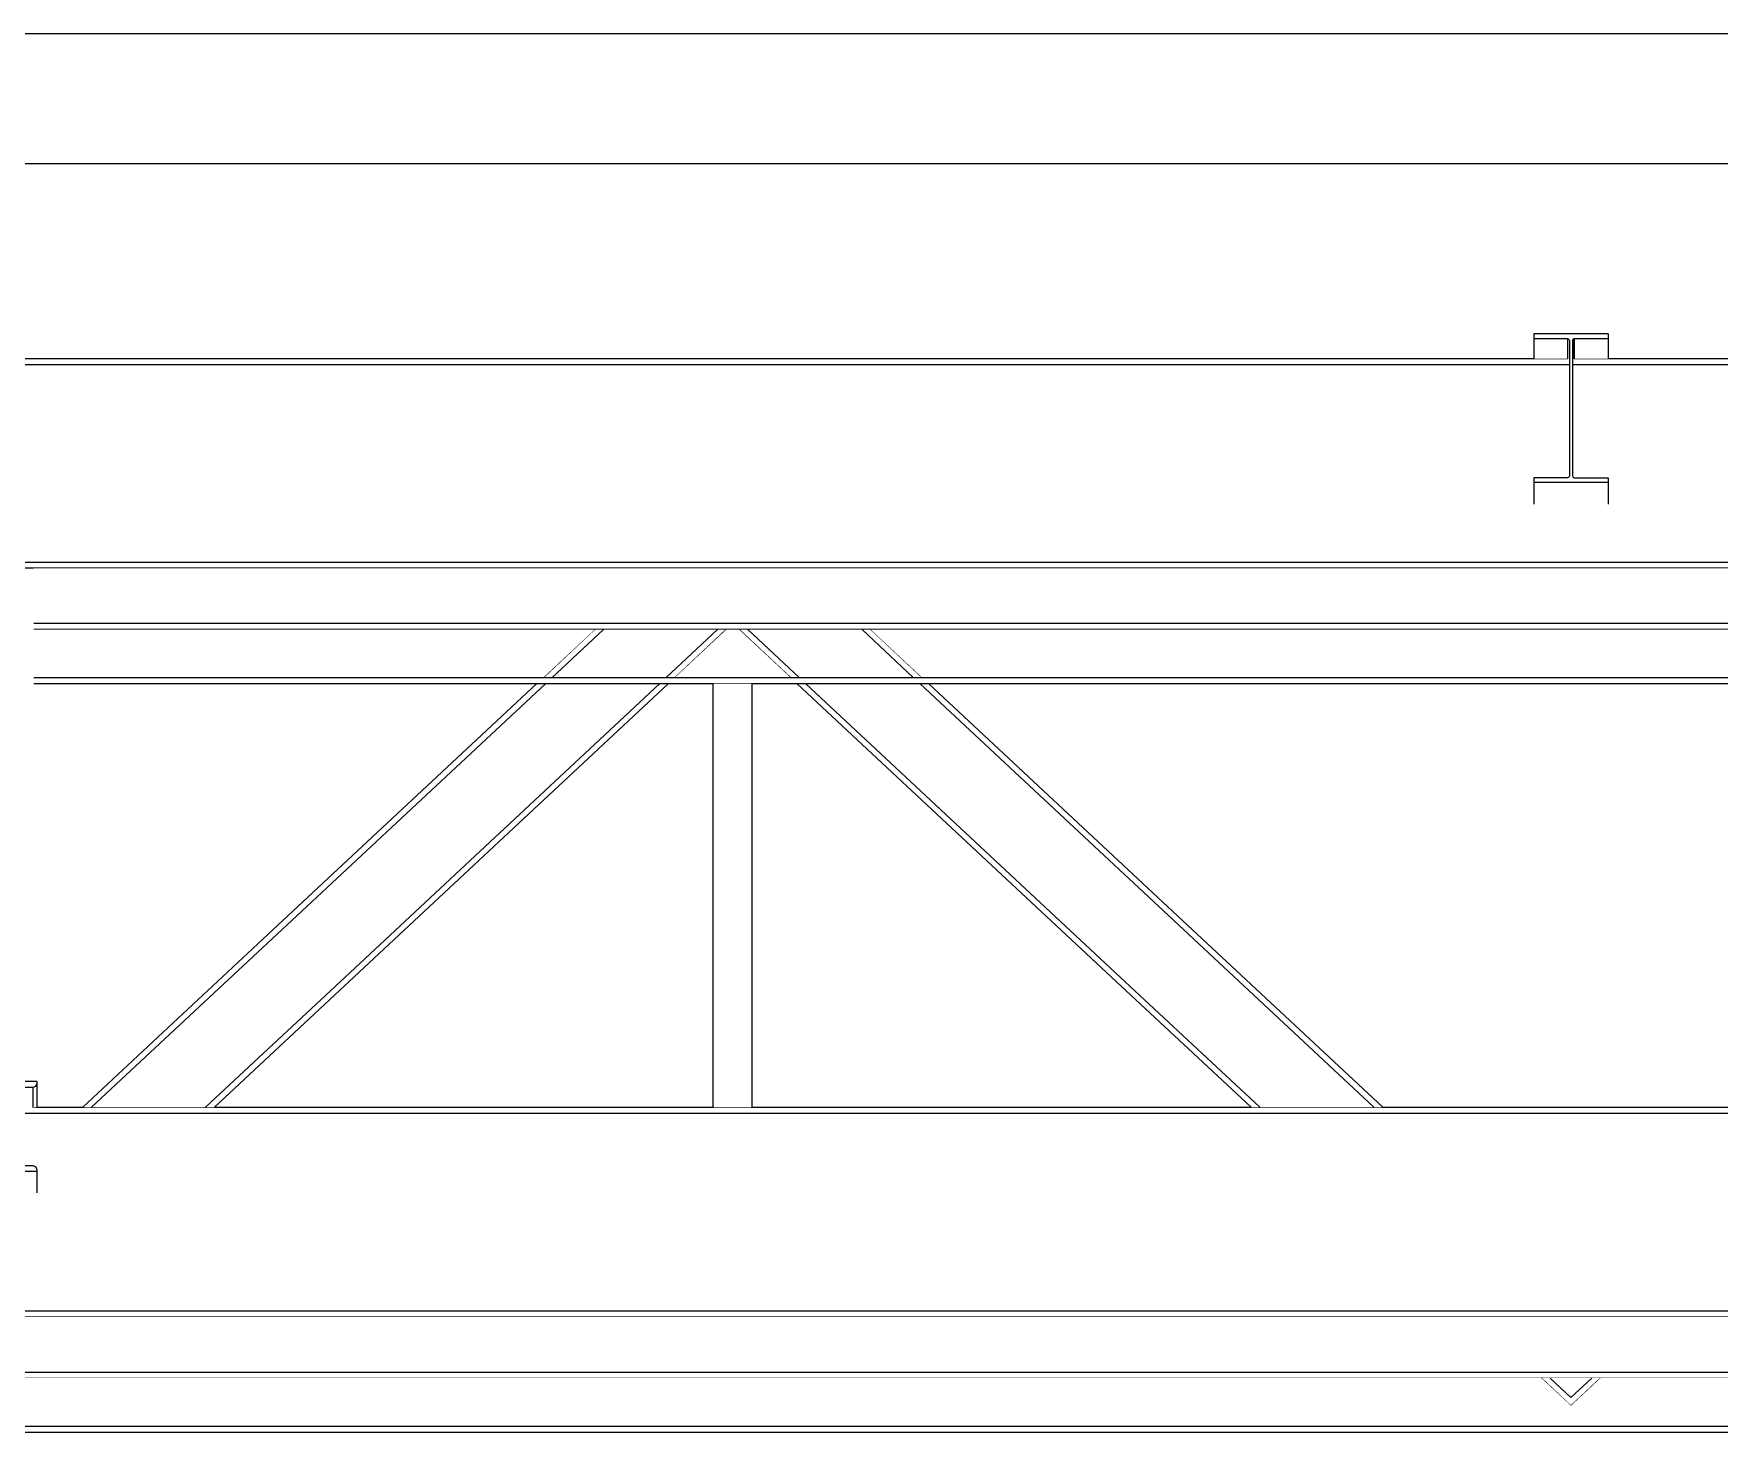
# Model space of a CAD drawing. Extents: x -3080 to 28500, y -1326 to 31609.
# Drawn here: x 16123.2 to 16404.8, y 28380.8 to 28614.3 of the extents above; entities that cross this region are included whole.
import ezdxf
from ezdxf.xclip import XClip

# ---------------------------------------------------------------- set-up
doc = ezdxf.new("R2010")
doc.units = 0
doc.header["$LTSCALE"] = 100
doc.header["$XCLIPFRAME"] = 2
doc.linetypes.add('188K-SM-07-F10-MECH-CR PIPE-Y2257103$0$X-S-FAB_SL ALL$0$Wipeout_Contour', pattern=[1, 0, -1])
for name, color, linetype in [('0-xref', 8, 'Continuous'), ('188K-SM-07-F10-MECH-CR PIPE-Y2257103$0$X-S-FAB_SL ALL$0$A-ROOF', 7, 'Continuous'), ('188K-SM-07-F10-MECH-CR PIPE-Y2257103$0$X-S-FAB_SL ALL$0$ASP_1', 1, 'Continuous'), ('188K-SM-07-F10-MECH-CR PIPE-Y2257103$0$X-S-FAB_SL ALL$0$Hattch', 7, 'Continuous'), ('188K-SM-07-F10-MECH-CR PIPE-Y2257103$0$X-S-FAB_SL ALL$0$S-TRUSS', 7, 'Continuous')]:
    doc.layers.add(name, color=color, linetype=linetype)

# ---------------------------------------------------------------- blocks, each defined once
blk = doc.blocks.new('188K-SM-07-F10-MECH-CR PIPE-Y2257103$0$X-S-FAB_SL ALL$0$剖面元素_439_3', base_point=(23061.26, -8263.06))
at = {"layer": '188K-SM-07-F10-MECH-CR PIPE-Y2257103$0$X-S-FAB_SL ALL$0$A-ROOF', "color": 6, "lineweight": 0}
blk.add_line((47418.76, -5979.5), (38233.76, -5979.5), dxfattribs=at)
at = {"color": 254, "linetype": '188K-SM-07-F10-MECH-CR PIPE-Y2257103$0$X-S-FAB_SL ALL$0$Wipeout_Contour', "lineweight": 0, "ltscale": 3803858.743980569}
blk.add_wipeout([(38233.76, -6001.22), (38233.76, -6029.83), (38595.06, -6029.83), (38595.06, -6029.64), (38607.46, -6029.64), (38607.46, -6029.83), (39003.81, -6029.83), (39003.81, -6029.71), (39038.81, -6029.71), (39038.81, -6029.83), (39435.06, -6029.83), (39435.06, -6029.64), (39447.46, -6029.64), (39447.46, -6029.83), (39843.76, -6029.83), (39843.76, -6029.71), (39878.76, -6029.71), (39878.76, -6029.83), (40275.06, -6029.83), (40275.06, -6029.64), (40287.46, -6029.64), (40287.46, -6029.83), (40683.76, -6029.83), (40683.76, -6029.71), (40718.76, -6029.71), (40718.76, -6029.83), (41115.06, -6029.83), (41115.06, -6029.64), (41127.46, -6029.64), (41127.46, -6029.83), (41523.76, -6029.83), (41523.76, -6029.71), (41558.76, -6029.71), (41558.76, -6029.83), (41955.06, -6029.83), (41955.06, -6029.64), (41967.46, -6029.64), (41967.46, -6029.83), (42363.76, -6029.83), (42363.76, -6029.71), (42398.76, -6029.71), (42398.76, -6029.83), (42795.06, -6029.83), (42795.06, -6029.64), (42807.46, -6029.64), (42807.46, -6029.83), (43203.76, -6029.83), (43203.76, -6029.71), (43238.76, -6029.71), (43238.76, -6029.83), (43635.06, -6029.83), (43635.06, -6029.64), (43647.46, -6029.64), (43647.46, -6029.83), (44043.76, -6029.83), (44043.76, -6029.71), (44078.76, -6029.71), (44078.76, -6029.83), (44475.06, -6029.83), (44475.06, -6029.64), (44487.46, -6029.64), (44487.46, -6029.83), (44883.76, -6029.83), (44883.76, -6029.71), (44918.76, -6029.71), (44918.76, -6029.83), (45315.06, -6029.83), (45315.06, -6029.64), (45327.46, -6029.64), (45327.46, -6029.83), (45723.76, -6029.83), (45723.76, -6029.71), (45758.76, -6029.71), (45758.76, -6029.83), (46155.06, -6029.83), (46155.06, -6029.64), (46167.46, -6029.64), (46167.46, -6029.83), (46563.76, -6029.83), (46563.76, -6029.71), (46598.76, -6029.71), (46598.76, -6029.83), (46995.06, -6029.83), (46995.06, -6029.64), (47007.46, -6029.64), (47007.46, -6029.83), (47376.26, -6029.83), (47376.26, -6001.22)], dxfattribs=at).dxf.layer = '188K-SM-07-F10-MECH-CR PIPE-Y2257103$0$X-S-FAB_SL ALL$0$Hattch'
at = {"layer": '188K-SM-07-F10-MECH-CR PIPE-Y2257103$0$X-S-FAB_SL ALL$0$A-ROOF', "color": 6, "lineweight": 0}
blk.add_line((47418.76, -6001.22), (38233.76, -6001.22), dxfattribs=at)
blk = doc.blocks.new('188K-SM-07-F10-MECH-CR PIPE-Y2257103$0$X-S-FAB_SL ALL$0$剖面元素_739_3', base_point=(23061.26, -8263.06))
at = {"color": 254, "linetype": '188K-SM-07-F10-MECH-CR PIPE-Y2257103$0$X-S-FAB_SL ALL$0$Wipeout_Contour', "lineweight": 0, "ltscale": 318389.983658}
blk.add_wipeout([(39038.81, -6034.78), (39441.01, -6034.78), (39441.01, -6034.09), (39440.93, -6033.88), (39440.71, -6033.79), (39435.06, -6033.79), (39435.06, -6033.78), (39038.81, -6033.78)], dxfattribs=at).dxf.layer = '188K-SM-07-F10-MECH-CR PIPE-Y2257103$0$X-S-FAB_SL ALL$0$Hattch'
at = {"color": 254, "linetype": '188K-SM-07-F10-MECH-CR PIPE-Y2257103$0$X-S-FAB_SL ALL$0$Wipeout_Contour', "lineweight": 0, "ltscale": 319426.313391}
blk.add_wipeout([(39028.76, -6193.05), (39028.76, -6193.78), (39868.76, -6193.78), (39868.76, -6193.05), (39843.76, -6193.05), (39843.76, -6192.78), (39038.81, -6192.78), (39038.81, -6193.05)], dxfattribs=at).dxf.layer = '188K-SM-07-F10-MECH-CR PIPE-Y2257103$0$X-S-FAB_SL ALL$0$Hattch'
at = {"color": 254, "linetype": '188K-SM-07-F10-MECH-CR PIPE-Y2257103$0$X-S-FAB_SL ALL$0$Wipeout_Contour', "lineweight": 0, "ltscale": 320012.525804}
blk.add_wipeout([(39441.51, -6034.78), (39843.76, -6034.78), (39843.76, -6033.78), (39447.46, -6033.78), (39447.46, -6033.79), (39441.81, -6033.79), (39441.6, -6033.88), (39441.51, -6034.09)], dxfattribs=at).dxf.layer = '188K-SM-07-F10-MECH-CR PIPE-Y2257103$0$X-S-FAB_SL ALL$0$Hattch'
at = {"color": 254, "linetype": '188K-SM-07-F10-MECH-CR PIPE-Y2257103$0$X-S-FAB_SL ALL$0$Wipeout_Contour', "lineweight": 0, "ltscale": 1277475.603874976}
blk.add_wipeout([(39028.76, -6160.26), (39028.76, -6187.71), (39038.81, -6187.71), (39038.81, -6192.78), (39843.76, -6192.78), (39843.76, -6187.71), (39860.26, -6187.71), (39860.26, -6160.26), (39843.76, -6160.26), (39843.76, -6159.78), (39698.16, -6159.78), (39698.16, -6167.85), (39698.35, -6168.31), (39698.81, -6168.5), (39704.36, -6168.5), (39704.82, -6168.69), (39705.01, -6169.15), (39705.01, -6173.08), (39697.51, -6173.08), (39697.51, -6159.78), (39178.16, -6159.78), (39178.16, -6167.85), (39178.35, -6168.31), (39178.81, -6168.5), (39184.36, -6168.5), (39184.82, -6168.69), (39185.01, -6169.15), (39185.01, -6173.08), (39177.51, -6173.08), (39177.51, -6159.78), (39038.81, -6159.78), (39038.81, -6160.26)], dxfattribs=at).dxf.layer = '188K-SM-07-F10-MECH-CR PIPE-Y2257103$0$X-S-FAB_SL ALL$0$Hattch'
at = {"layer": '188K-SM-07-F10-MECH-CR PIPE-Y2257103$0$X-S-FAB_SL ALL$0$S-TRUSS', "color": 8, "lineweight": 0}
for p, q in [((39038.81, -6192.78), (39843.76, -6192.78)), ((39028.76, -6193.78), (39868.76, -6193.78))]:
    blk.add_line(p, q, dxfattribs=at)
at = {"color": 254, "linetype": '188K-SM-07-F10-MECH-CR PIPE-Y2257103$0$X-S-FAB_SL ALL$0$Wipeout_Contour', "lineweight": 0, "ltscale": 957677.226471}
blk.add_wipeout([(39028.76, -6035.28), (39028.76, -6062.73), (39038.81, -6062.73), (39038.81, -6067.78), (39843.76, -6067.78), (39843.76, -6062.73), (39860.26, -6062.73), (39860.26, -6035.28), (39843.76, -6035.28), (39843.76, -6034.78), (39441.51, -6034.78), (39441.51, -6053.35), (39441.6, -6053.56), (39441.81, -6053.65), (39447.46, -6053.65), (39447.46, -6058.04), (39435.06, -6058.04), (39435.06, -6053.65), (39440.71, -6053.65), (39440.93, -6053.56), (39441.01, -6053.35), (39441.01, -6034.78), (39038.81, -6034.78), (39038.81, -6035.28)], dxfattribs=at).dxf.layer = '188K-SM-07-F10-MECH-CR PIPE-Y2257103$0$X-S-FAB_SL ALL$0$Hattch'
at = {"color": 254, "linetype": '188K-SM-07-F10-MECH-CR PIPE-Y2257103$0$X-S-FAB_SL ALL$0$Wipeout_Contour', "lineweight": 0, "ltscale": 318316.069401}
blk.add_wipeout([(39178.16, -6159.78), (39697.51, -6159.78), (39697.51, -6158.78), (39184.51, -6158.78), (39184.36, -6158.84), (39178.81, -6158.84), (39178.35, -6159.03), (39178.16, -6159.49)], dxfattribs=at).dxf.layer = '188K-SM-07-F10-MECH-CR PIPE-Y2257103$0$X-S-FAB_SL ALL$0$Hattch'
at = {"layer": '188K-SM-07-F10-MECH-CR PIPE-Y2257103$0$X-S-FAB_SL ALL$0$S-TRUSS', "color": 8, "lineweight": 0}
for p, q in [((39435.06, -6033.78), (39038.81, -6033.78)), ((39441.01, -6034.78), (39038.81, -6034.78)), ((39440.71, -6033.78), (39435.06, -6033.78)), ((39843.76, -6034.78), (39441.51, -6034.78)), ((39447.46, -6033.78), (39441.81, -6033.78)), ((39843.76, -6033.78), (39447.46, -6033.78)), ((39184.51, -6158.78), (39697.51, -6158.78)), ((39178.16, -6159.78), (39697.51, -6159.78))]:
    blk.add_line(p, q, dxfattribs=at)
at = {"color": 254, "linetype": '188K-SM-07-F10-MECH-CR PIPE-Y2257103$0$X-S-FAB_SL ALL$0$Wipeout_Contour', "lineweight": 0, "ltscale": 319243.142209}
blk.add_wipeout([(39029.31, -6068.07), (39029.31, -6068.78), (39853.26, -6068.78), (39853.26, -6068.07), (39843.76, -6068.07), (39843.76, -6067.78), (39038.81, -6067.78), (39038.81, -6068.07)], dxfattribs=at).dxf.layer = '188K-SM-07-F10-MECH-CR PIPE-Y2257103$0$X-S-FAB_SL ALL$0$Hattch'
at = {"layer": '188K-SM-07-F10-MECH-CR PIPE-Y2257103$0$X-S-FAB_SL ALL$0$S-TRUSS', "color": 8, "lineweight": 0}
for p, q in [((39843.76, -6067.78), (39038.81, -6067.78)), ((39717.34, -6068.78), (39180.19, -6068.78))]:
    blk.add_line(p, q, dxfattribs=at)
blk = doc.blocks.new('188K-SM-07-F10-MECH-CR PIPE-Y2257103$0$X-S-FAB_SL ALL$0$剖面元素_742_3', base_point=(23061.26, -8263.06))
at = {"color": 254, "linetype": '188K-SM-07-F10-MECH-CR PIPE-Y2257103$0$X-S-FAB_SL ALL$0$Wipeout_Contour', "lineweight": 0, "ltscale": 159624.612463}
blk.add_wipeout([(39184.51, -6068.78), (39184.51, -6078.02), (39698.01, -6078.02), (39698.01, -6068.78)], dxfattribs=at).dxf.layer = '188K-SM-07-F10-MECH-CR PIPE-Y2257103$0$X-S-FAB_SL ALL$0$Hattch'
at = {"color": 254, "linetype": '188K-SM-07-F10-MECH-CR PIPE-Y2257103$0$X-S-FAB_SL ALL$0$Wipeout_Contour', "lineweight": 0, "ltscale": 319438.830267}
blk.add_wipeout([(39028.76, -6203.12), (39028.76, -6204.02), (39868.76, -6204.02), (39868.76, -6203.12), (39843.76, -6203.12), (39843.76, -6203.02), (39038.81, -6203.02), (39038.81, -6203.12)], dxfattribs=at).dxf.layer = '188K-SM-07-F10-MECH-CR PIPE-Y2257103$0$X-S-FAB_SL ALL$0$Hattch'
at = {"color": 254, "linetype": '188K-SM-07-F10-MECH-CR PIPE-Y2257103$0$X-S-FAB_SL ALL$0$Wipeout_Contour', "lineweight": 0, "ltscale": 159627.729374}
blk.add_wipeout([(39698.01, -6078.02), (39184.51, -6078.02), (39184.51, -6079.02), (39698.01, -6079.02)], dxfattribs=at).dxf.layer = '188K-SM-07-F10-MECH-CR PIPE-Y2257103$0$X-S-FAB_SL ALL$0$Hattch'
at = {"color": 254, "linetype": '188K-SM-07-F10-MECH-CR PIPE-Y2257103$0$X-S-FAB_SL ALL$0$Wipeout_Contour', "lineweight": 0, "ltscale": 159701.683248}
blk.add_wipeout([(39038.81, -6193.78), (39038.81, -6203.02), (39843.76, -6203.02), (39843.76, -6193.78)], dxfattribs=at).dxf.layer = '188K-SM-07-F10-MECH-CR PIPE-Y2257103$0$X-S-FAB_SL ALL$0$Hattch'
at = {"layer": '188K-SM-07-F10-MECH-CR PIPE-Y2257103$0$X-S-FAB_SL ALL$0$S-TRUSS', "color": 8, "lineweight": 0}
for p, q in [((39698.01, -6078.02), (39184.51, -6078.02)), ((39698.01, -6079.02), (39184.51, -6079.02)), ((39028.76, -6204.02), (39868.76, -6204.02)), ((39038.81, -6203.02), (39843.76, -6203.02))]:
    blk.add_line(p, q, dxfattribs=at)
blk = doc.blocks.new('188K-SM-07-F10-MECH-CR PIPE-Y2257103$0$X-S-FAB_SL ALL$0$剖面元素_1478_3', base_point=(23061.26, -8263.06))
at = {"color": 254, "linetype": '188K-SM-07-F10-MECH-CR PIPE-Y2257103$0$X-S-FAB_SL ALL$0$Wipeout_Contour', "lineweight": 0, "ltscale": 159600.763591}
blk.add_wipeout([(39441.51, -6030.74), (39441.51, -6034.09), (39441.6, -6033.88), (39441.6, -6030.53)], dxfattribs=at).dxf.layer = '188K-SM-07-F10-MECH-CR PIPE-Y2257103$0$X-S-FAB_SL ALL$0$Hattch'
at = {"color": 254, "linetype": '188K-SM-07-F10-MECH-CR PIPE-Y2257103$0$X-S-FAB_SL ALL$0$Wipeout_Contour', "lineweight": 0, "ltscale": 159614.105838}
blk.add_wipeout([(39435.06, -6054.45), (39435.06, -6058.04), (39447.46, -6058.04), (39447.46, -6054.45)], dxfattribs=at).dxf.layer = '188K-SM-07-F10-MECH-CR PIPE-Y2257103$0$X-S-FAB_SL ALL$0$Hattch'
at = {"layer": '188K-SM-07-F10-MECH-CR PIPE-Y2257103$0$X-S-FAB_SL ALL$0$S-TRUSS', "color": 2, "lineweight": 0}
for p, q in [((39435.06, -6053.65), (39435.06, -6054.45)), ((39447.46, -6054.45), (39435.06, -6054.45)), ((39447.46, -6053.65), (39447.46, -6054.45))]:
    blk.add_line(p, q, dxfattribs=at)
at = {"layer": '188K-SM-07-F10-MECH-CR PIPE-Y2257103$0$X-S-FAB_SL ALL$0$S-TRUSS', "color": 8, "lineweight": 0}
for p, q in [((39435.06, -6054.45), (39435.06, -6058.04)), ((39447.46, -6054.45), (39447.46, -6058.04))]:
    blk.add_line(p, q, dxfattribs=at)
at = {"layer": '188K-SM-07-F10-MECH-CR PIPE-Y2257103$0$X-S-FAB_SL ALL$0$S-TRUSS', "color": 2, "lineweight": 0, "flags": 128}
for points in [[(39440.93, -6053.56), (39440.71, -6053.65), (39435.06, -6053.65)], [(39441.6, -6053.56), (39441.81, -6053.65), (39447.46, -6053.65)]]:
    blk.add_lwpolyline(points, dxfattribs=at)
at = {"color": 254, "linetype": '188K-SM-07-F10-MECH-CR PIPE-Y2257103$0$X-S-FAB_SL ALL$0$Wipeout_Contour', "lineweight": 0, "ltscale": 159601.265895}
blk.add_wipeout([(39441.6, -6030.53), (39441.6, -6033.88), (39441.81, -6033.79), (39441.81, -6030.44)], dxfattribs=at).dxf.layer = '188K-SM-07-F10-MECH-CR PIPE-Y2257103$0$X-S-FAB_SL ALL$0$Hattch'
at = {"color": 254, "linetype": '188K-SM-07-F10-MECH-CR PIPE-Y2257103$0$X-S-FAB_SL ALL$0$Wipeout_Contour', "lineweight": 0, "ltscale": 159612.82887}
blk.add_wipeout([(39441.81, -6033.79), (39447.46, -6033.79), (39447.46, -6030.44), (39441.81, -6030.44)], dxfattribs=at).dxf.layer = '188K-SM-07-F10-MECH-CR PIPE-Y2257103$0$X-S-FAB_SL ALL$0$Hattch'
at = {"layer": '188K-SM-07-F10-MECH-CR PIPE-Y2257103$0$X-S-FAB_SL ALL$0$S-TRUSS', "color": 2, "lineweight": 0}
blk.add_line((39447.46, -6029.64), (39447.46, -6030.44), dxfattribs=at)
at = {"layer": '188K-SM-07-F10-MECH-CR PIPE-Y2257103$0$X-S-FAB_SL ALL$0$S-TRUSS', "color": 8, "lineweight": 0}
blk.add_line((39447.46, -6030.44), (39447.46, -6033.79), dxfattribs=at)
at = {"color": 254, "linetype": '188K-SM-07-F10-MECH-CR PIPE-Y2257103$0$X-S-FAB_SL ALL$0$Wipeout_Contour', "lineweight": 0, "ltscale": 159586.139207}
blk.add_wipeout([(39435.06, -6030.44), (39435.06, -6033.79), (39440.71, -6033.79), (39440.71, -6030.44)], dxfattribs=at).dxf.layer = '188K-SM-07-F10-MECH-CR PIPE-Y2257103$0$X-S-FAB_SL ALL$0$Hattch'
at = {"layer": '188K-SM-07-F10-MECH-CR PIPE-Y2257103$0$X-S-FAB_SL ALL$0$S-TRUSS', "color": 2, "lineweight": 0}
blk.add_line((39435.06, -6029.64), (39435.06, -6030.44), dxfattribs=at)
at = {"layer": '188K-SM-07-F10-MECH-CR PIPE-Y2257103$0$X-S-FAB_SL ALL$0$S-TRUSS', "color": 8, "lineweight": 0}
blk.add_line((39435.06, -6030.44), (39435.06, -6033.79), dxfattribs=at)
at = {"color": 254, "linetype": '188K-SM-07-F10-MECH-CR PIPE-Y2257103$0$X-S-FAB_SL ALL$0$Wipeout_Contour', "lineweight": 0, "ltscale": 159597.755246}
blk.add_wipeout([(39440.71, -6030.44), (39440.71, -6033.79), (39440.93, -6033.88), (39440.93, -6030.53)], dxfattribs=at).dxf.layer = '188K-SM-07-F10-MECH-CR PIPE-Y2257103$0$X-S-FAB_SL ALL$0$Hattch'
at = {"color": 254, "linetype": '188K-SM-07-F10-MECH-CR PIPE-Y2257103$0$X-S-FAB_SL ALL$0$Wipeout_Contour', "lineweight": 0, "ltscale": 159598.439118}
blk.add_wipeout([(39440.93, -6030.53), (39440.93, -6033.88), (39441.01, -6034.09), (39441.01, -6030.74)], dxfattribs=at).dxf.layer = '188K-SM-07-F10-MECH-CR PIPE-Y2257103$0$X-S-FAB_SL ALL$0$Hattch'
at = {"layer": '188K-SM-07-F10-MECH-CR PIPE-Y2257103$0$X-S-FAB_SL ALL$0$S-TRUSS', "color": 2, "lineweight": 0}
blk.add_line((39447.46, -6029.64), (39435.06, -6029.64), dxfattribs=at)
at = {"layer": '188K-SM-07-F10-MECH-CR PIPE-Y2257103$0$X-S-FAB_SL ALL$0$S-TRUSS', "color": 8, "lineweight": 0}
for p, q in [((39440.71, -6030.44), (39440.71, -6033.79)), ((39441.81, -6030.44), (39441.81, -6033.79))]:
    blk.add_line(p, q, dxfattribs=at)
at = {"layer": '188K-SM-07-F10-MECH-CR PIPE-Y2257103$0$X-S-FAB_SL ALL$0$S-TRUSS', "color": 2, "lineweight": 0, "flags": 128}
for points in [[(39440.93, -6030.53), (39440.71, -6030.44), (39435.06, -6030.44)], [(39440.93, -6030.53), (39441.01, -6030.74), (39441.01, -6053.35), (39440.93, -6053.56)], [(39441.6, -6030.53), (39441.51, -6030.74), (39441.51, -6053.35), (39441.6, -6053.56)], [(39447.46, -6030.44), (39441.81, -6030.44), (39441.6, -6030.53)]]:
    blk.add_lwpolyline(points, dxfattribs=at)
blk = doc.blocks.new('188K-SM-07-F10-MECH-CR PIPE-Y2257103$0$X-S-FAB_SL ALL$0$剖面元素_1505_3', base_point=(23061.26, -8263.06))
at = {"color": 254, "linetype": '188K-SM-07-F10-MECH-CR PIPE-Y2257103$0$X-S-FAB_SL ALL$0$Wipeout_Contour', "lineweight": 0, "ltscale": 158637.867649}
blk.add_wipeout([(39178.35, -6155.68), (39178.35, -6159.03), (39178.81, -6158.84), (39178.81, -6155.49)], dxfattribs=at).dxf.layer = '188K-SM-07-F10-MECH-CR PIPE-Y2257103$0$X-S-FAB_SL ALL$0$Hattch'
at = {"color": 254, "linetype": '188K-SM-07-F10-MECH-CR PIPE-Y2257103$0$X-S-FAB_SL ALL$0$Wipeout_Contour', "lineweight": 0, "ltscale": 158662.708892}
blk.add_wipeout([(39184.82, -6155.3), (39184.82, -6158.78), (39185.01, -6158.78), (39185.01, -6154.84)], dxfattribs=at).dxf.layer = '188K-SM-07-F10-MECH-CR PIPE-Y2257103$0$X-S-FAB_SL ALL$0$Hattch'
at = {"color": 254, "linetype": '188K-SM-07-F10-MECH-CR PIPE-Y2257103$0$X-S-FAB_SL ALL$0$Wipeout_Contour', "lineweight": 0, "ltscale": 158657.179289}
blk.add_wipeout([(39177.51, -6169.5), (39177.51, -6173.08), (39185.01, -6173.08), (39185.01, -6169.5)], dxfattribs=at).dxf.layer = '188K-SM-07-F10-MECH-CR PIPE-Y2257103$0$X-S-FAB_SL ALL$0$Hattch'
at = {"layer": '188K-SM-07-F10-MECH-CR PIPE-Y2257103$0$X-S-FAB_SL ALL$0$S-TRUSS', "color": 8, "lineweight": 0}
for p, q in [((39177.51, -6169.5), (39177.51, -6173.08)), ((39185.01, -6169.5), (39185.01, -6173.08))]:
    blk.add_line(p, q, dxfattribs=at)
at = {"layer": '188K-SM-07-F10-MECH-CR PIPE-Y2257103$0$X-S-FAB_SL ALL$0$S-TRUSS', "color": 2, "lineweight": 0}
blk.add_line((39185.01, -6169.5), (39177.51, -6169.5), dxfattribs=at)
at = {"layer": '188K-SM-07-F10-MECH-CR PIPE-Y2257103$0$X-S-FAB_SL ALL$0$S-TRUSS', "color": 2, "lineweight": 0, "flags": 128}
for points in [[(39178.35, -6168.31), (39178.81, -6168.5), (39184.36, -6168.5), (39184.82, -6168.69)], [(39184.82, -6168.69), (39185.01, -6169.15), (39185.01, -6169.5)]]:
    blk.add_lwpolyline(points, dxfattribs=at)
at = {"color": 254, "linetype": '188K-SM-07-F10-MECH-CR PIPE-Y2257103$0$X-S-FAB_SL ALL$0$Wipeout_Contour', "lineweight": 0, "ltscale": 158636.785363}
blk.add_wipeout([(39178.35, -6155.68), (39178.16, -6156.14), (39178.16, -6159.49), (39178.35, -6159.03)], dxfattribs=at).dxf.layer = '188K-SM-07-F10-MECH-CR PIPE-Y2257103$0$X-S-FAB_SL ALL$0$Hattch'
at = {"color": 254, "linetype": '188K-SM-07-F10-MECH-CR PIPE-Y2257103$0$X-S-FAB_SL ALL$0$Wipeout_Contour', "lineweight": 0, "ltscale": 198327.3362}
blk.add_wipeout([(39184.82, -6155.3), (39184.36, -6155.49), (39184.36, -6158.84), (39184.51, -6158.78), (39184.82, -6158.78)], dxfattribs=at).dxf.layer = '188K-SM-07-F10-MECH-CR PIPE-Y2257103$0$X-S-FAB_SL ALL$0$Hattch'
at = {"color": 254, "linetype": '188K-SM-07-F10-MECH-CR PIPE-Y2257103$0$X-S-FAB_SL ALL$0$Wipeout_Contour', "lineweight": 0, "ltscale": 158649.682049}
blk.add_wipeout([(39178.81, -6155.49), (39178.81, -6158.84), (39184.36, -6158.84), (39184.36, -6155.49)], dxfattribs=at).dxf.layer = '188K-SM-07-F10-MECH-CR PIPE-Y2257103$0$X-S-FAB_SL ALL$0$Hattch'
at = {"layer": '188K-SM-07-F10-MECH-CR PIPE-Y2257103$0$X-S-FAB_SL ALL$0$S-TRUSS', "color": 2, "lineweight": 0}
for p, q in [((39177.51, -6154.49), (39177.51, -6169.5)), ((39185.01, -6154.49), (39177.51, -6154.49))]:
    blk.add_line(p, q, dxfattribs=at)
at = {"layer": '188K-SM-07-F10-MECH-CR PIPE-Y2257103$0$X-S-FAB_SL ALL$0$S-TRUSS', "color": 8, "lineweight": 0}
for p, q in [((39178.81, -6155.49), (39178.81, -6158.84)), ((39184.36, -6155.49), (39184.36, -6158.84)), ((39185.01, -6154.84), (39185.01, -6158.78))]:
    blk.add_line(p, q, dxfattribs=at)
at = {"layer": '188K-SM-07-F10-MECH-CR PIPE-Y2257103$0$X-S-FAB_SL ALL$0$S-TRUSS', "color": 2, "lineweight": 0, "flags": 128}
for points in [[(39178.35, -6155.68), (39178.16, -6156.14), (39178.16, -6167.85), (39178.35, -6168.31)], [(39184.82, -6155.3), (39184.36, -6155.49), (39178.81, -6155.49), (39178.35, -6155.68)], [(39185.01, -6154.49), (39185.01, -6154.84), (39184.82, -6155.3)]]:
    blk.add_lwpolyline(points, dxfattribs=at)
blk = doc.blocks.new('188K-SM-07-F10-MECH-CR PIPE-Y2257103$0$X-S-FAB_SL ALL$0$剖面元素_1684_3', base_point=(23061.26, -8263.06))
at = {"color": 254, "linetype": '188K-SM-07-F10-MECH-CR PIPE-Y2257103$0$X-S-FAB_SL ALL$0$Wipeout_Contour', "lineweight": 0, "ltscale": 159182.277454}
blk.add_wipeout([(39324.32, -6079.02), (39322.86, -6079.02), (39331.48, -6087.06), (39332.95, -6087.06)], dxfattribs=at).dxf.layer = '188K-SM-07-F10-MECH-CR PIPE-Y2257103$0$X-S-FAB_SL ALL$0$Hattch'
at = {"color": 254, "linetype": '188K-SM-07-F10-MECH-CR PIPE-Y2257103$0$X-S-FAB_SL ALL$0$Wipeout_Contour', "lineweight": 0, "ltscale": 158881.258815}
blk.add_wipeout([(39268.51, -6088.06), (39226.15, -6127.58), (39226.83, -6128.31), (39269.97, -6088.06)], dxfattribs=at).dxf.layer = '188K-SM-07-F10-MECH-CR PIPE-Y2257103$0$X-S-FAB_SL ALL$0$Hattch'
at = {"color": 254, "linetype": '188K-SM-07-F10-MECH-CR PIPE-Y2257103$0$X-S-FAB_SL ALL$0$Wipeout_Contour', "lineweight": 0, "ltscale": 119779.087672}
blk.add_wipeout([(39444.73, -6204.02), (39437.8, -6204.02), (39441.26, -6207.25)], dxfattribs=at).dxf.layer = '188K-SM-07-F10-MECH-CR PIPE-Y2257103$0$X-S-FAB_SL ALL$0$Hattch'
at = {"color": 254, "linetype": '188K-SM-07-F10-MECH-CR PIPE-Y2257103$0$X-S-FAB_SL ALL$0$Wipeout_Contour', "lineweight": 0, "ltscale": 158971.671289}
blk.add_wipeout([(39278.2, -6079.02), (39269.58, -6087.06), (39271.05, -6087.06), (39279.67, -6079.02)], dxfattribs=at).dxf.layer = '188K-SM-07-F10-MECH-CR PIPE-Y2257103$0$X-S-FAB_SL ALL$0$Hattch'
at = {"color": 254, "linetype": '188K-SM-07-F10-MECH-CR PIPE-Y2257103$0$X-S-FAB_SL ALL$0$Wipeout_Contour', "lineweight": 0, "ltscale": 159303.335015}
blk.add_wipeout([(39332.55, -6088.06), (39375.7, -6128.31), (39376.38, -6127.58), (39334.02, -6088.06)], dxfattribs=at).dxf.layer = '188K-SM-07-F10-MECH-CR PIPE-Y2257103$0$X-S-FAB_SL ALL$0$Hattch'
at = {"color": 254, "linetype": '188K-SM-07-F10-MECH-CR PIPE-Y2257103$0$X-S-FAB_SL ALL$0$Wipeout_Contour', "lineweight": 0, "ltscale": 239558.341735}
blk.add_wipeout([(39436.33, -6204.02), (39441.26, -6208.62), (39446.2, -6204.02), (39444.73, -6204.02), (39441.26, -6207.25), (39437.8, -6204.02)], dxfattribs=at).dxf.layer = '188K-SM-07-F10-MECH-CR PIPE-Y2257103$0$X-S-FAB_SL ALL$0$Hattch'
at = {"layer": '188K-SM-07-F10-MECH-CR PIPE-Y2257103$0$X-S-FAB_SL ALL$0$S-TRUSS', "color": 8, "lineweight": 0}
for p, q in [((39441.26, -6208.62), (39436.33, -6204.02)), ((39441.26, -6207.25), (39437.8, -6204.02)), ((39444.73, -6204.02), (39441.26, -6207.25)), ((39446.2, -6204.02), (39441.26, -6208.62))]:
    blk.add_line(p, q, dxfattribs=at)
at = {"color": 254, "linetype": '188K-SM-07-F10-MECH-CR PIPE-Y2257103$0$X-S-FAB_SL ALL$0$Wipeout_Contour', "lineweight": 0, "ltscale": 159141.712362}
blk.add_wipeout([(39303.8, -6079.02), (39312.42, -6087.06), (39331.48, -6087.06), (39322.86, -6079.02)], dxfattribs=at).dxf.layer = '188K-SM-07-F10-MECH-CR PIPE-Y2257103$0$X-S-FAB_SL ALL$0$Hattch'
at = {"color": 254, "linetype": '188K-SM-07-F10-MECH-CR PIPE-Y2257103$0$X-S-FAB_SL ALL$0$Wipeout_Contour', "lineweight": 0, "ltscale": 158912.674599}
blk.add_wipeout([(39226.83, -6128.31), (39235.7, -6137.82), (39289.03, -6088.06), (39269.97, -6088.06)], dxfattribs=at).dxf.layer = '188K-SM-07-F10-MECH-CR PIPE-Y2257103$0$X-S-FAB_SL ALL$0$Hattch'
at = {"color": 254, "linetype": '188K-SM-07-F10-MECH-CR PIPE-Y2257103$0$X-S-FAB_SL ALL$0$Wipeout_Contour', "lineweight": 0, "ltscale": 159012.235716}
blk.add_wipeout([(39279.67, -6079.02), (39271.05, -6087.06), (39290.1, -6087.06), (39298.73, -6079.02)], dxfattribs=at).dxf.layer = '188K-SM-07-F10-MECH-CR PIPE-Y2257103$0$X-S-FAB_SL ALL$0$Hattch'
at = {"color": 254, "linetype": '188K-SM-07-F10-MECH-CR PIPE-Y2257103$0$X-S-FAB_SL ALL$0$Wipeout_Contour', "lineweight": 0, "ltscale": 159275.021632}
blk.add_wipeout([(39313.5, -6088.06), (39366.83, -6137.82), (39375.7, -6128.31), (39332.55, -6088.06)], dxfattribs=at).dxf.layer = '188K-SM-07-F10-MECH-CR PIPE-Y2257103$0$X-S-FAB_SL ALL$0$Hattch'
at = {"color": 254, "linetype": '188K-SM-07-F10-MECH-CR PIPE-Y2257103$0$X-S-FAB_SL ALL$0$Wipeout_Contour', "lineweight": 0, "ltscale": 158753.236858}
blk.add_wipeout([(39226.15, -6127.58), (39192.7, -6158.78), (39194.17, -6158.78), (39226.83, -6128.31)], dxfattribs=at).dxf.layer = '188K-SM-07-F10-MECH-CR PIPE-Y2257103$0$X-S-FAB_SL ALL$0$Hattch'
at = {"color": 254, "linetype": '188K-SM-07-F10-MECH-CR PIPE-Y2257103$0$X-S-FAB_SL ALL$0$Wipeout_Contour', "lineweight": 0, "ltscale": 159101.147149}
blk.add_wipeout([(39302.33, -6079.02), (39310.96, -6087.06), (39312.42, -6087.06), (39303.8, -6079.02)], dxfattribs=at).dxf.layer = '188K-SM-07-F10-MECH-CR PIPE-Y2257103$0$X-S-FAB_SL ALL$0$Hattch'
at = {"color": 254, "linetype": '188K-SM-07-F10-MECH-CR PIPE-Y2257103$0$X-S-FAB_SL ALL$0$Wipeout_Contour', "lineweight": 0, "ltscale": 158943.852144}
blk.add_wipeout([(39235.7, -6137.82), (39236.38, -6138.55), (39290.5, -6088.06), (39289.03, -6088.06)], dxfattribs=at).dxf.layer = '188K-SM-07-F10-MECH-CR PIPE-Y2257103$0$X-S-FAB_SL ALL$0$Hattch'
at = {"color": 254, "linetype": '188K-SM-07-F10-MECH-CR PIPE-Y2257103$0$X-S-FAB_SL ALL$0$Wipeout_Contour', "lineweight": 0, "ltscale": 159474.929873}
blk.add_wipeout([(39376.38, -6127.58), (39375.7, -6128.31), (39408.36, -6158.78), (39409.83, -6158.78)], dxfattribs=at).dxf.layer = '188K-SM-07-F10-MECH-CR PIPE-Y2257103$0$X-S-FAB_SL ALL$0$Hattch'
at = {"layer": '188K-SM-07-F10-MECH-CR PIPE-Y2257103$0$X-S-FAB_SL ALL$0$S-TRUSS', "color": 8, "lineweight": 0}
for p, q in [((39278.2, -6079.02), (39269.58, -6087.06)), ((39279.67, -6079.02), (39271.05, -6087.06))]:
    blk.add_line(p, q, dxfattribs=at)
at = {"color": 254, "linetype": '188K-SM-07-F10-MECH-CR PIPE-Y2257103$0$X-S-FAB_SL ALL$0$Wipeout_Contour', "lineweight": 0, "ltscale": 159052.79999}
blk.add_wipeout([(39298.73, -6079.02), (39290.1, -6087.06), (39291.57, -6087.06), (39300.19, -6079.02)], dxfattribs=at).dxf.layer = '188K-SM-07-F10-MECH-CR PIPE-Y2257103$0$X-S-FAB_SL ALL$0$Hattch'
at = {"color": 254, "linetype": '188K-SM-07-F10-MECH-CR PIPE-Y2257103$0$X-S-FAB_SL ALL$0$Wipeout_Contour', "lineweight": 0, "ltscale": 159247.053923}
blk.add_wipeout([(39313.5, -6088.06), (39312.03, -6088.06), (39366.15, -6138.55), (39366.83, -6137.82)], dxfattribs=at).dxf.layer = '188K-SM-07-F10-MECH-CR PIPE-Y2257103$0$X-S-FAB_SL ALL$0$Hattch'
at = {"color": 254, "linetype": '188K-SM-07-F10-MECH-CR PIPE-Y2257103$0$X-S-FAB_SL ALL$0$Wipeout_Contour', "lineweight": 0, "ltscale": 158784.353484}
blk.add_wipeout([(39194.17, -6158.78), (39213.22, -6158.78), (39235.7, -6137.82), (39226.83, -6128.31)], dxfattribs=at).dxf.layer = '188K-SM-07-F10-MECH-CR PIPE-Y2257103$0$X-S-FAB_SL ALL$0$Hattch'
at = {"layer": '188K-SM-07-F10-MECH-CR PIPE-Y2257103$0$X-S-FAB_SL ALL$0$S-TRUSS', "color": 8, "lineweight": 0}
for p, q in [((39298.73, -6079.02), (39290.1, -6087.06)), ((39300.19, -6079.02), (39291.57, -6087.06)), ((39310.96, -6087.06), (39302.33, -6079.02)), ((39312.42, -6087.06), (39303.8, -6079.02)), ((39331.48, -6087.06), (39322.86, -6079.02)), ((39332.95, -6087.06), (39324.32, -6079.02)), ((39268.51, -6088.06), (39226.15, -6127.58)), ((39269.97, -6088.06), (39226.83, -6128.31))]:
    blk.add_line(p, q, dxfattribs=at)
at = {"color": 254, "linetype": '188K-SM-07-F10-MECH-CR PIPE-Y2257103$0$X-S-FAB_SL ALL$0$Wipeout_Contour', "lineweight": 0, "ltscale": 159447.05605}
blk.add_wipeout([(39366.83, -6137.82), (39389.3, -6158.78), (39408.36, -6158.78), (39375.7, -6128.31)], dxfattribs=at).dxf.layer = '188K-SM-07-F10-MECH-CR PIPE-Y2257103$0$X-S-FAB_SL ALL$0$Hattch'
at = {"color": 254, "linetype": '188K-SM-07-F10-MECH-CR PIPE-Y2257103$0$X-S-FAB_SL ALL$0$Wipeout_Contour', "lineweight": 0, "ltscale": 158815.8112}
blk.add_wipeout([(39213.22, -6158.78), (39214.69, -6158.78), (39236.38, -6138.55), (39235.7, -6137.82)], dxfattribs=at).dxf.layer = '188K-SM-07-F10-MECH-CR PIPE-Y2257103$0$X-S-FAB_SL ALL$0$Hattch'
at = {"layer": '188K-SM-07-F10-MECH-CR PIPE-Y2257103$0$X-S-FAB_SL ALL$0$S-TRUSS', "color": 8, "lineweight": 0}
for p, q in [((39289.03, -6088.06), (39235.7, -6137.82)), ((39290.5, -6088.06), (39236.38, -6138.55)), ((39375.7, -6128.31), (39332.55, -6088.06)), ((39376.38, -6127.58), (39334.02, -6088.06)), ((39226.15, -6127.58), (39192.7, -6158.78)), ((39226.83, -6128.31), (39194.17, -6158.78)), ((39235.7, -6137.82), (39213.22, -6158.78)), ((39236.38, -6138.55), (39214.69, -6158.78))]:
    blk.add_line(p, q, dxfattribs=at)
at = {"color": 254, "linetype": '188K-SM-07-F10-MECH-CR PIPE-Y2257103$0$X-S-FAB_SL ALL$0$Wipeout_Contour', "lineweight": 0, "ltscale": 159418.666439}
blk.add_wipeout([(39366.15, -6138.55), (39387.84, -6158.78), (39389.3, -6158.78), (39366.83, -6137.82)], dxfattribs=at).dxf.layer = '188K-SM-07-F10-MECH-CR PIPE-Y2257103$0$X-S-FAB_SL ALL$0$Hattch'
at = {"layer": '188K-SM-07-F10-MECH-CR PIPE-Y2257103$0$X-S-FAB_SL ALL$0$S-TRUSS', "color": 8, "lineweight": 0}
for p, q in [((39366.15, -6138.55), (39312.03, -6088.06)), ((39366.83, -6137.82), (39313.5, -6088.06)), ((39408.36, -6158.78), (39375.7, -6128.31)), ((39409.83, -6158.78), (39376.38, -6127.58)), ((39387.84, -6158.78), (39366.15, -6138.55)), ((39389.3, -6158.78), (39366.83, -6137.82))]:
    blk.add_line(p, q, dxfattribs=at)
blk = doc.blocks.new('188K-SM-07-F10-MECH-CR PIPE-Y2257103$0$X-S-FAB_SL ALL$0$剖面元素_1685_3', base_point=(23061.26, -8263.06))
at = {"color": 254, "linetype": '188K-SM-07-F10-MECH-CR PIPE-Y2257103$0$X-S-FAB_SL ALL$0$Wipeout_Contour', "lineweight": 0, "ltscale": 158792.221262}
blk.add_wipeout([(39278.2, -6079.02), (39184.51, -6079.02), (39184.51, -6087.06), (39269.58, -6087.06)], dxfattribs=at).dxf.layer = '188K-SM-07-F10-MECH-CR PIPE-Y2257103$0$X-S-FAB_SL ALL$0$Hattch'
at = {"color": 254, "linetype": '188K-SM-07-F10-MECH-CR PIPE-Y2257103$0$X-S-FAB_SL ALL$0$Wipeout_Contour', "lineweight": 0, "ltscale": 159076.973593}
blk.add_wipeout([(39291.57, -6087.06), (39310.96, -6087.06), (39302.33, -6079.02), (39300.19, -6079.02)], dxfattribs=at).dxf.layer = '188K-SM-07-F10-MECH-CR PIPE-Y2257103$0$X-S-FAB_SL ALL$0$Hattch'
at = {"color": 254, "linetype": '188K-SM-07-F10-MECH-CR PIPE-Y2257103$0$X-S-FAB_SL ALL$0$Wipeout_Contour', "lineweight": 0, "ltscale": 159630.422413}
blk.add_wipeout([(39558.2, -6079.02), (39324.32, -6079.02), (39332.95, -6087.06), (39549.58, -6087.06)], dxfattribs=at).dxf.layer = '188K-SM-07-F10-MECH-CR PIPE-Y2257103$0$X-S-FAB_SL ALL$0$Hattch'
at = {"color": 254, "linetype": '188K-SM-07-F10-MECH-CR PIPE-Y2257103$0$X-S-FAB_SL ALL$0$Wipeout_Contour', "lineweight": 0, "ltscale": 519080.091567}
blk.add_wipeout([(39056.26, -6212.06), (39843.76, -6212.06), (39843.76, -6204.02), (39726.2, -6204.02), (39721.26, -6208.62), (39716.33, -6204.02), (39446.2, -6204.02), (39441.26, -6208.62), (39436.33, -6204.02), (39166.2, -6204.02), (39161.26, -6208.62), (39156.33, -6204.02), (39056.26, -6204.02)], dxfattribs=at).dxf.layer = '188K-SM-07-F10-MECH-CR PIPE-Y2257103$0$X-S-FAB_SL ALL$0$Hattch'
at = {"color": 254, "linetype": '188K-SM-07-F10-MECH-CR PIPE-Y2257103$0$X-S-FAB_SL ALL$0$Wipeout_Contour', "lineweight": 0, "ltscale": 159633.244103}
blk.add_wipeout([(39184.51, -6087.06), (39184.51, -6088.06), (39698.01, -6088.06), (39698.01, -6087.06)], dxfattribs=at).dxf.layer = '188K-SM-07-F10-MECH-CR PIPE-Y2257103$0$X-S-FAB_SL ALL$0$Hattch'
at = {"color": 254, "linetype": '188K-SM-07-F10-MECH-CR PIPE-Y2257103$0$X-S-FAB_SL ALL$0$Wipeout_Contour', "lineweight": 0, "ltscale": 322740.546738}
blk.add_wipeout([(39056.26, -6212.06), (39056.26, -6213.06), (40666.26, -6213.06), (40666.26, -6212.06), (39878.76, -6212.06), (39878.76, -6212.87), (39843.76, -6212.87), (39843.76, -6212.06)], dxfattribs=at).dxf.layer = '188K-SM-07-F10-MECH-CR PIPE-Y2257103$0$X-S-FAB_SL ALL$0$Hattch'
at = {"layer": '188K-SM-07-F10-MECH-CR PIPE-Y2257103$0$X-S-FAB_SL ALL$0$S-TRUSS', "color": 8, "lineweight": 0}
for p, q in [((39698.01, -6087.06), (39184.51, -6087.06)), ((39698.01, -6088.06), (39184.51, -6088.06)), ((39056.26, -6212.06), (39843.76, -6212.06)), ((39056.26, -6213.06), (40666.26, -6213.06))]:
    blk.add_line(p, q, dxfattribs=at)
blk = doc.blocks.new('188K-SM-07-F10-MECH-CR PIPE-Y2257103$0$X-S-FAB_SL ALL$0$剖面元素_1689_3', base_point=(23061.26, -8263.06))
at = {"color": 254, "linetype": '188K-SM-07-F10-MECH-CR PIPE-Y2257103$0$X-S-FAB_SL ALL$0$Wipeout_Contour', "lineweight": 0, "ltscale": 159101.820723}
blk.add_wipeout([(39298.01, -6088.06), (39298.01, -6158.78), (39304.51, -6158.78), (39304.51, -6088.06)], dxfattribs=at).dxf.layer = '188K-SM-07-F10-MECH-CR PIPE-Y2257103$0$X-S-FAB_SL ALL$0$Hattch'
at = {"layer": '188K-SM-07-F10-MECH-CR PIPE-Y2257103$0$X-S-FAB_SL ALL$0$S-TRUSS', "color": 8, "lineweight": 0}
for p, q in [((39298.01, -6158.78), (39298.01, -6088.06)), ((39304.51, -6158.78), (39304.51, -6088.06))]:
    blk.add_line(p, q, dxfattribs=at)
blk = doc.blocks.new('188K-SM-07-F10-MECH-CR PIPE-Y2257103$0$X-S-FAB_SL ALL$0$A$C2e9ab586')
at = {"layer": '188K-SM-07-F10-MECH-CR PIPE-Y2257103$0$X-S-FAB_SL ALL$0$A-ROOF', "lineweight": 0}
blk.add_blockref('188K-SM-07-F10-MECH-CR PIPE-Y2257103$0$X-S-FAB_SL ALL$0$剖面元素_439_3', (-28106.39, 285), dxfattribs=at)
at = {"layer": '188K-SM-07-F10-MECH-CR PIPE-Y2257103$0$X-S-FAB_SL ALL$0$S-TRUSS', "lineweight": 0}
blk.add_blockref('188K-SM-07-F10-MECH-CR PIPE-Y2257103$0$X-S-FAB_SL ALL$0$剖面元素_739_3', (-28106.39, 285), dxfattribs=at)
for name in ['188K-SM-07-F10-MECH-CR PIPE-Y2257103$0$X-S-FAB_SL ALL$0$剖面元素_1478_3', '188K-SM-07-F10-MECH-CR PIPE-Y2257103$0$X-S-FAB_SL ALL$0$剖面元素_742_3']:
    blk.add_blockref(name, (-28106.39, 285), dxfattribs=at)
blk.add_blockref('188K-SM-07-F10-MECH-CR PIPE-Y2257103$0$X-S-FAB_SL ALL$0$剖面元素_1505_3', (-28106.39, 285), dxfattribs=at)
blk.add_blockref('188K-SM-07-F10-MECH-CR PIPE-Y2257103$0$X-S-FAB_SL ALL$0$剖面元素_1684_3', (-28106.39, 285), dxfattribs=at)
blk.add_blockref('188K-SM-07-F10-MECH-CR PIPE-Y2257103$0$X-S-FAB_SL ALL$0$剖面元素_1685_3', (-28106.39, 285), dxfattribs=at)
blk.add_blockref('188K-SM-07-F10-MECH-CR PIPE-Y2257103$0$X-S-FAB_SL ALL$0$剖面元素_1689_3', (-28106.39, 285), dxfattribs=at)
blk = doc.blocks.new('188K-SM-07-F10-MECH-CR PIPE-Y2257103$0$X-S-FAB_SL ALL')
at = {"layer": '188K-SM-07-F10-MECH-CR PIPE-Y2257103$0$X-S-FAB_SL ALL$0$ASP_1'}
blk.add_blockref('188K-SM-07-F10-MECH-CR PIPE-Y2257103$0$X-S-FAB_SL ALL$0$A$C2e9ab586', (23632.864, -73288.977), dxfattribs=at)
blk = doc.blocks.new('188K-SM-07-F10-MECH-CR PIPE-Y2257103')
ref = blk.add_blockref('188K-SM-07-F10-MECH-CR PIPE-Y2257103$0$X-S-FAB_SL ALL', (4473.521, 99334.763))
XClip(ref).set_block_clipping_path([(-7553.4648570136, -75341.9369645483), (24026.2025623869, -67725.7696244382)])

msp = doc.modelspace()

# ---------------------------------------------------------------- block references
at = {"layer": '0-xref'}
msp.add_blockref('188K-SM-07-F10-MECH-CR PIPE-Y2257103', (0, 0), dxfattribs=at)

doc.saveas('drawing.dxf')
